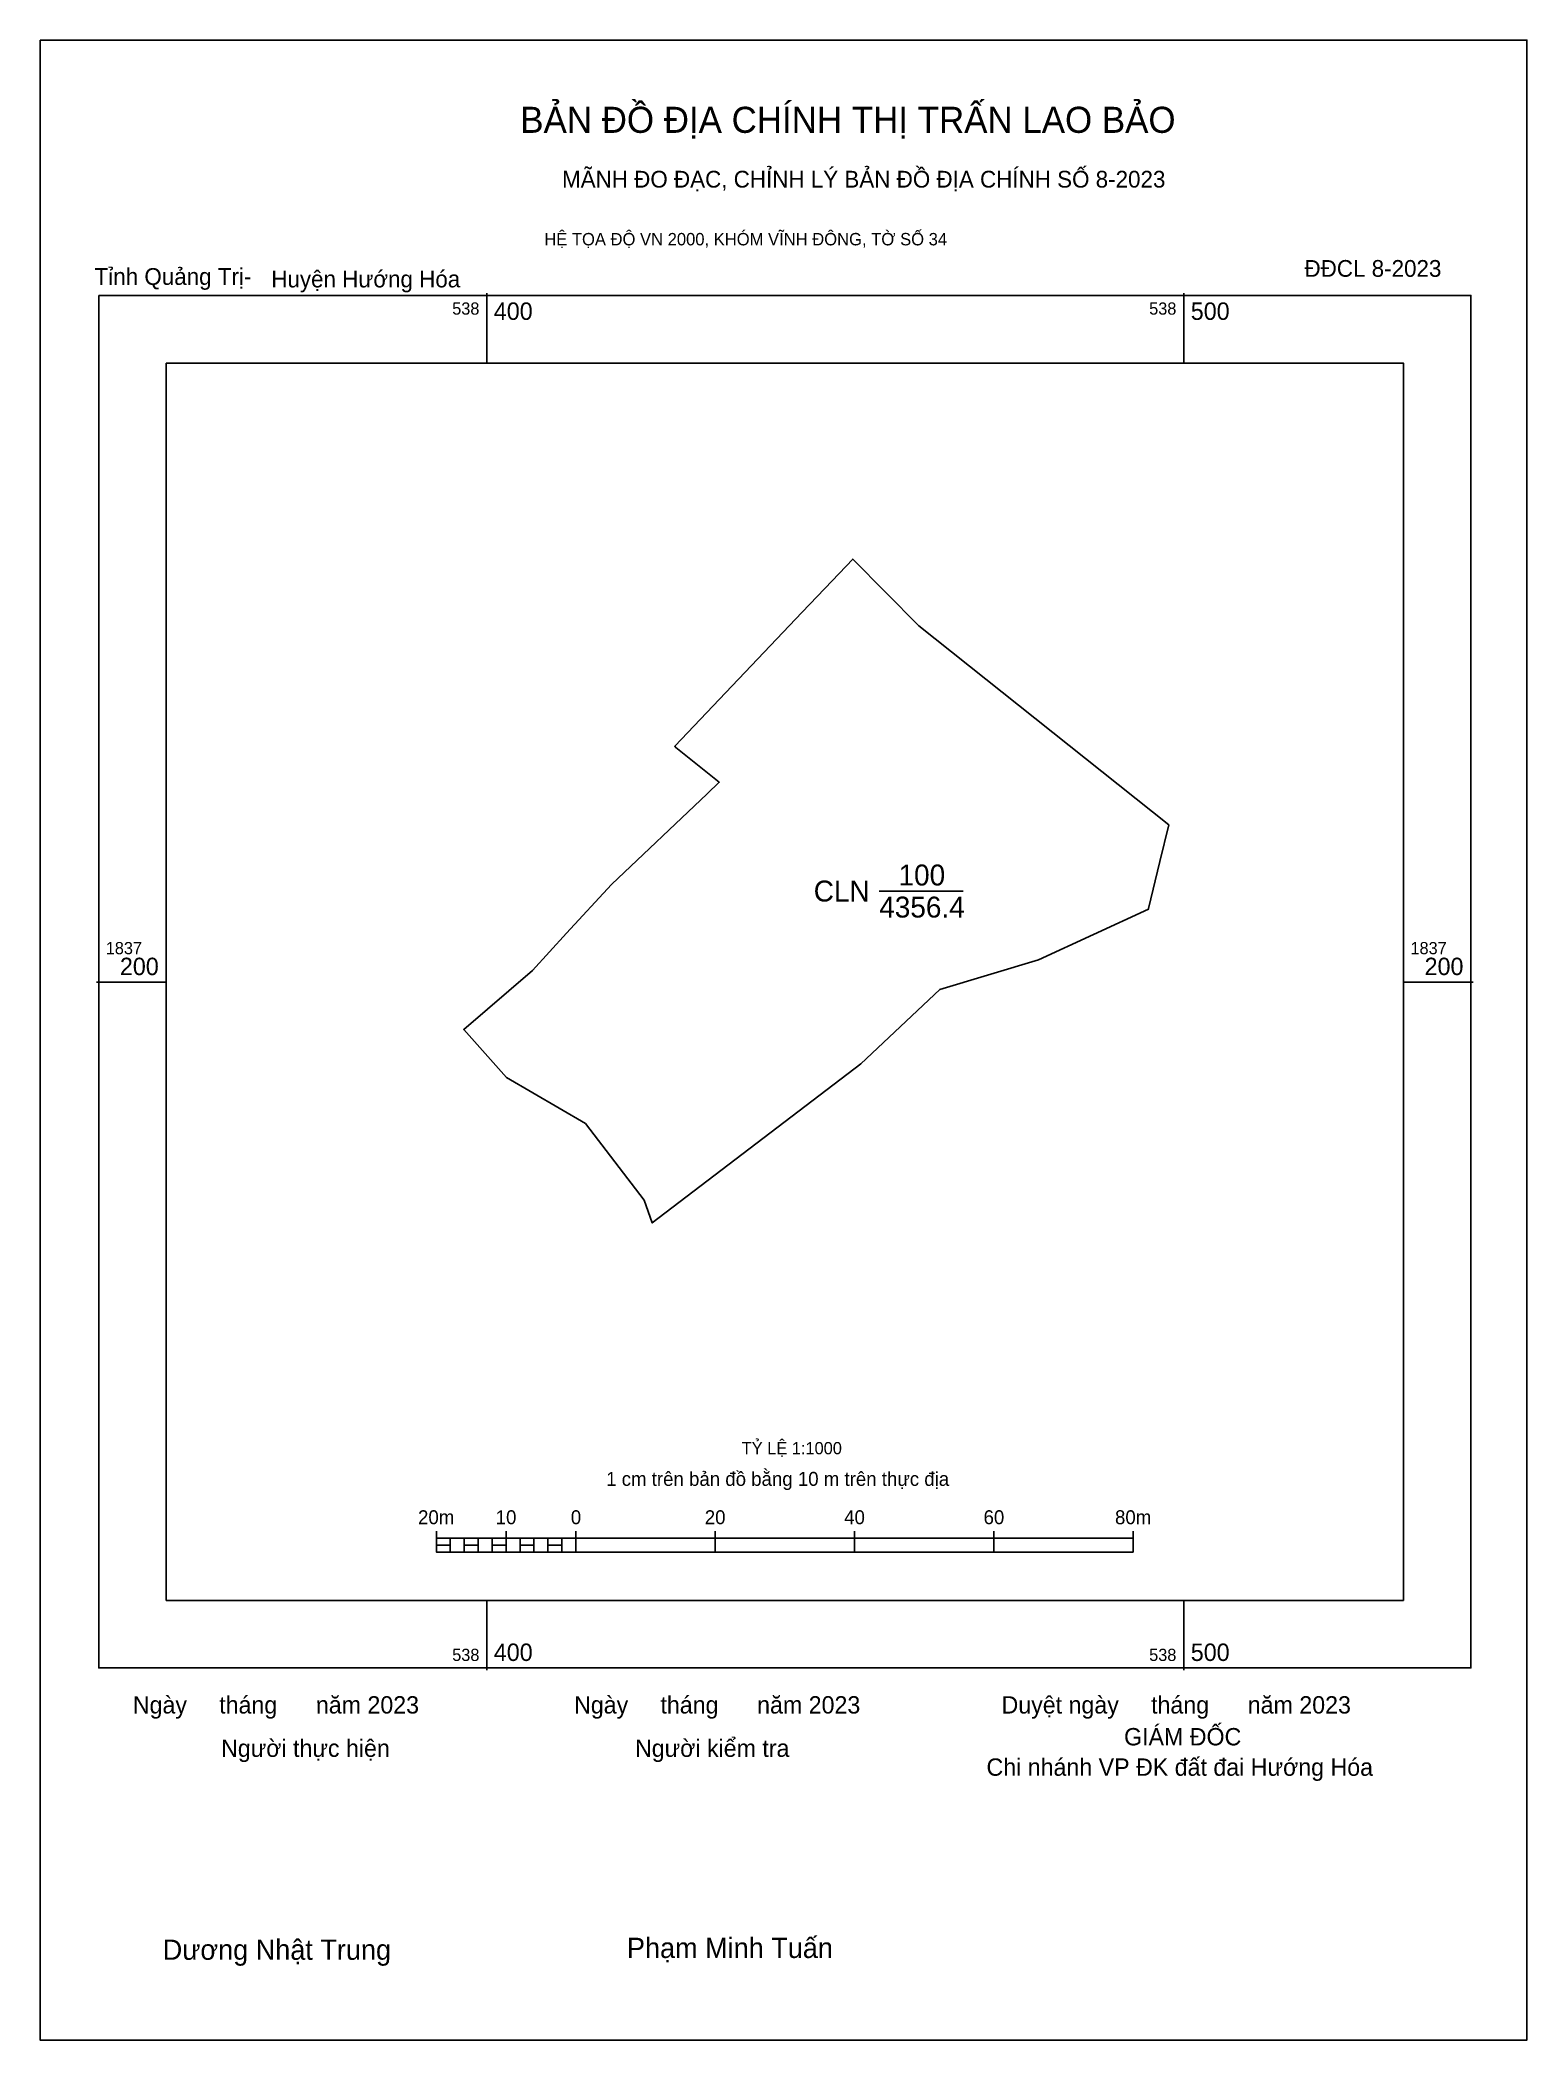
# Model space of a CAD drawing. Extents: x 538336 to 538549, y 1837048 to 1837335.
import ezdxf

# ---------------------------------------------------------------- set-up
doc = ezdxf.new("R2010")
doc.units = 0
for name, color, linetype in [('0-Text', 7, 'Continuous'), ('2025 - NGHIA TRANG', 7, 'Continuous'), ('2035 - GD DT', 7, 'Continuous'), ('giao thong 1 moi', 7, 'Continuous'), ('HT - CQ DT', 7, 'Continuous'), ('HT - TDTT DVO', 7, 'Continuous'), ('HT - TON GIAO', 7, 'Continuous'), ('KHUNG500', 7, 'Continuous')]:
    doc.layers.add(name, color=color, linetype=linetype)

msp = doc.modelspace()

# ---------------------------------------------------------------- linework, layer by layer
at = {"layer": '0-Text'}
msp.add_lwpolyline([(538335.89, 1837335.15), (538549.24, 1837335.15), (538549.24, 1837048.23), (538335.89, 1837048.23)], close=True, dxfattribs=at)
at = {"layer": '2025 - NGHIA TRANG'}
msp.add_lwpolyline([(538354.01, 1837288.81), (538531.52, 1837288.81), (538531.52, 1837111.3), (538354.01, 1837111.3)], close=True, dxfattribs=at)
at = {"layer": '2035 - GD DT'}
for p, q in [((538400, 1837298.81), (538400, 1837288.81)), ((538500, 1837298.81), (538500, 1837288.81)), ((538344.01, 1837200), (538354.01, 1837200)), ((538531.52, 1837200), (538541.52, 1837200)), ((538392.76, 1837121.23), (538392.76, 1837118.23)), ((538392.76, 1837120.23), (538492.76, 1837120.23)), ((538394.76, 1837120.23), (538394.76, 1837118.23)), ((538396.76, 1837120.23), (538396.76, 1837118.23)), ((538398.76, 1837120.23), (538398.76, 1837118.23)), ((538400.76, 1837120.23), (538400.76, 1837118.23)), ((538402.76, 1837121.23), (538402.76, 1837118.23)), ((538402.76, 1837120.23), (538402.76, 1837118.23)), ((538404.76, 1837120.23), (538404.76, 1837118.23)), ((538406.76, 1837120.23), (538406.76, 1837118.23)), ((538408.76, 1837120.23), (538408.76, 1837118.23)), ((538410.76, 1837120.23), (538410.76, 1837118.23)), ((538412.76, 1837121.23), (538412.76, 1837118.23)), ((538412.76, 1837120.23), (538412.76, 1837118.23)), ((538432.76, 1837121.23), (538432.76, 1837118.23)), ((538452.76, 1837121.23), (538452.76, 1837118.23)), ((538472.76, 1837121.23), (538472.76, 1837118.23)), ((538492.76, 1837121.23), (538492.76, 1837118.23)), ((538392.76, 1837118.23), (538492.76, 1837118.23)), ((538400, 1837111.3), (538400, 1837101.3)), ((538500, 1837111.3), (538500, 1837101.3))]:
    msp.add_line(p, q, dxfattribs=at)
for points in [[(538344.32, 1837298.5), (538541.2, 1837298.5), (538541.2, 1837101.61), (538344.32, 1837101.61)], [(538392.76, 1837119.23), (538394.76, 1837119.23), (538394.76, 1837118.23), (538392.76, 1837118.23)], [(538392.76, 1837119.23), (538394.76, 1837119.23), (538394.76, 1837118.23), (538392.76, 1837118.23)], [(538396.76, 1837119.23), (538398.76, 1837119.23), (538398.76, 1837118.23), (538396.76, 1837118.23)], [(538400.76, 1837119.23), (538402.76, 1837119.23), (538402.76, 1837118.23), (538400.76, 1837118.23)], [(538404.76, 1837119.23), (538406.76, 1837119.23), (538406.76, 1837118.23), (538404.76, 1837118.23)], [(538408.76, 1837119.23), (538410.76, 1837119.23), (538410.76, 1837118.23), (538408.76, 1837118.23)]]:
    msp.add_lwpolyline(points, close=True, dxfattribs=at)
at = {"layer": 'giao thong 1 moi'}
for p, q in [((538426.97, 1837233.83), (538426.96, 1837233.82)), ((538497.84, 1837222.54), (538497.84, 1837222.55)), ((538396.68, 1837193.2), (538396.67, 1837193.21)), ((538423.74, 1837165.45), (538423.73, 1837165.44))]:
    msp.add_line(p, q, dxfattribs=at)
at = {"layer": 'HT - TDTT DVO'}
msp.add_line((538456.29, 1837213.06), (538468.34, 1837213.06), dxfattribs=at)
msp.add_lwpolyline([(538411.41, 1837207.02), (538417.88, 1837213.98), (538431.6, 1837227.02), (538433.34, 1837228.67), (538427.1, 1837233.64), (538426.97, 1837233.83), (538445.25, 1837253.05), (538449.54, 1837257.55), (538452.51, 1837260.68), (538461.99, 1837251.13), (538497.84, 1837222.54), (538496.58, 1837217.32), (538494.94, 1837210.56), (538494.92, 1837210.46), (538479.15, 1837203.21), (538464.98, 1837198.95), (538453.64, 1837188.25), (538423.74, 1837165.45), (538422.57, 1837168.72), (538414.17, 1837179.71), (538402.84, 1837186.32), (538396.68, 1837193.2), (538406.53, 1837201.68)], close=True, dxfattribs=at)

# ---------------------------------------------------------------- texts
at = {"layer": '2035 - GD DT'}
for s, height, p in [('BẢN ĐỒ ĐỊA CHÍNH THỊ TRẤN LAO BẢO', 3.7437, (538404.8, 1837321.83)), ('MÃNH ĐO ĐẠC, CHỈNH LÝ BẢN ĐỒ ĐỊA CHÍNH SỐ 8-2023', 2.4022, (538410.79, 1837313.98)), ('HỆ TỌA ĐỘ VN 2000, KHÓM VĨNH ĐÔNG, TỜ SỐ 34', 1.7782, (538408.24, 1837305.69)), ('538', 1.75, (538395.03, 1837295.75)), ('400', 2.5, (538401, 1837295)), ('538', 1.75, (538495.03, 1837295.75)), ('500', 2.5, (538501, 1837295)), ('1837', 1.75, (538345.32, 1837204)), ('1837', 1.75, (538532.52, 1837204)), ('200', 2.5, (538347.35, 1837201)), ('200', 2.5, (538534.55, 1837201)), ('1 cm trên bản đồ bằng 10 m trên thực địa', 2, (538417.12, 1837127.73)), ('20m', 2, (538390.13, 1837122.23)), ('10', 2, (538401.27, 1837122.23)), ('0', 2, (538412.05, 1837122.23)), ('20', 2, (538431.27, 1837122.23)), ('40', 2, (538451.27, 1837122.23)), ('60', 2, (538471.27, 1837122.23)), ('80m', 2, (538490.13, 1837122.23)), ('400', 2.5, (538401, 1837102.61)), ('500', 2.5, (538501, 1837102.61)), ('538', 1.75, (538395.03, 1837102.61)), ('538', 1.75, (538495.03, 1837102.61)), ('Ngày     tháng      năm 2023', 2.4883, (538349.21, 1837095.07)), ('Ngày     tháng      năm 2023', 2.4883, (538412.52, 1837095.07)), ('Duyệt ngày     tháng      năm 2023', 2.4883, (538473.85, 1837095.07)), ('GIÁM ĐỐC', 2.488, (538491.43, 1837090.5)), ('Người thực hiện', 2.4883, (538361.87, 1837088.85)), ('Người kiểm tra', 2.4883, (538421.26, 1837088.85)), ('Chi nhánh VP ĐK đất đai Hướng Hóa', 2.4883, (538471.69, 1837086.14)), ('Dương Nhật Trung', 2.9024, (538353.5, 1837059.74)), ('Phạm Minh Tuấn', 2.9024, (538420.1, 1837060))]:
    msp.add_text(s, height=height, dxfattribs=at).set_placement(p)
at = {"layer": 'HT - CQ DT'}
msp.add_text('TỶ LỆ 1:1000', height=1.7579, dxfattribs=at).set_placement((538436.57, 1837132.26))
at = {"layer": 'HT - TON GIAO'}
for s, p in [('ĐĐCL 8-2023', (538517.32, 1837301.18)), ('Tỉnh Quảng Trị-', (538343.72, 1837300.02)), ('Huyện Hướng Hóa', (538369.07, 1837299.66))]:
    msp.add_text(s, height=2.4022, dxfattribs=at).set_placement(p)
at = {"layer": 'KHUNG500'}
for s, p in [('100', (538459.07, 1837213.86)), ('CLN', (538446.9, 1837211.56)), ('4356.4', (538456.3, 1837209.26))]:
    msp.add_text(s, height=3, dxfattribs=at).set_placement(p)

doc.saveas('drawing.dxf')
